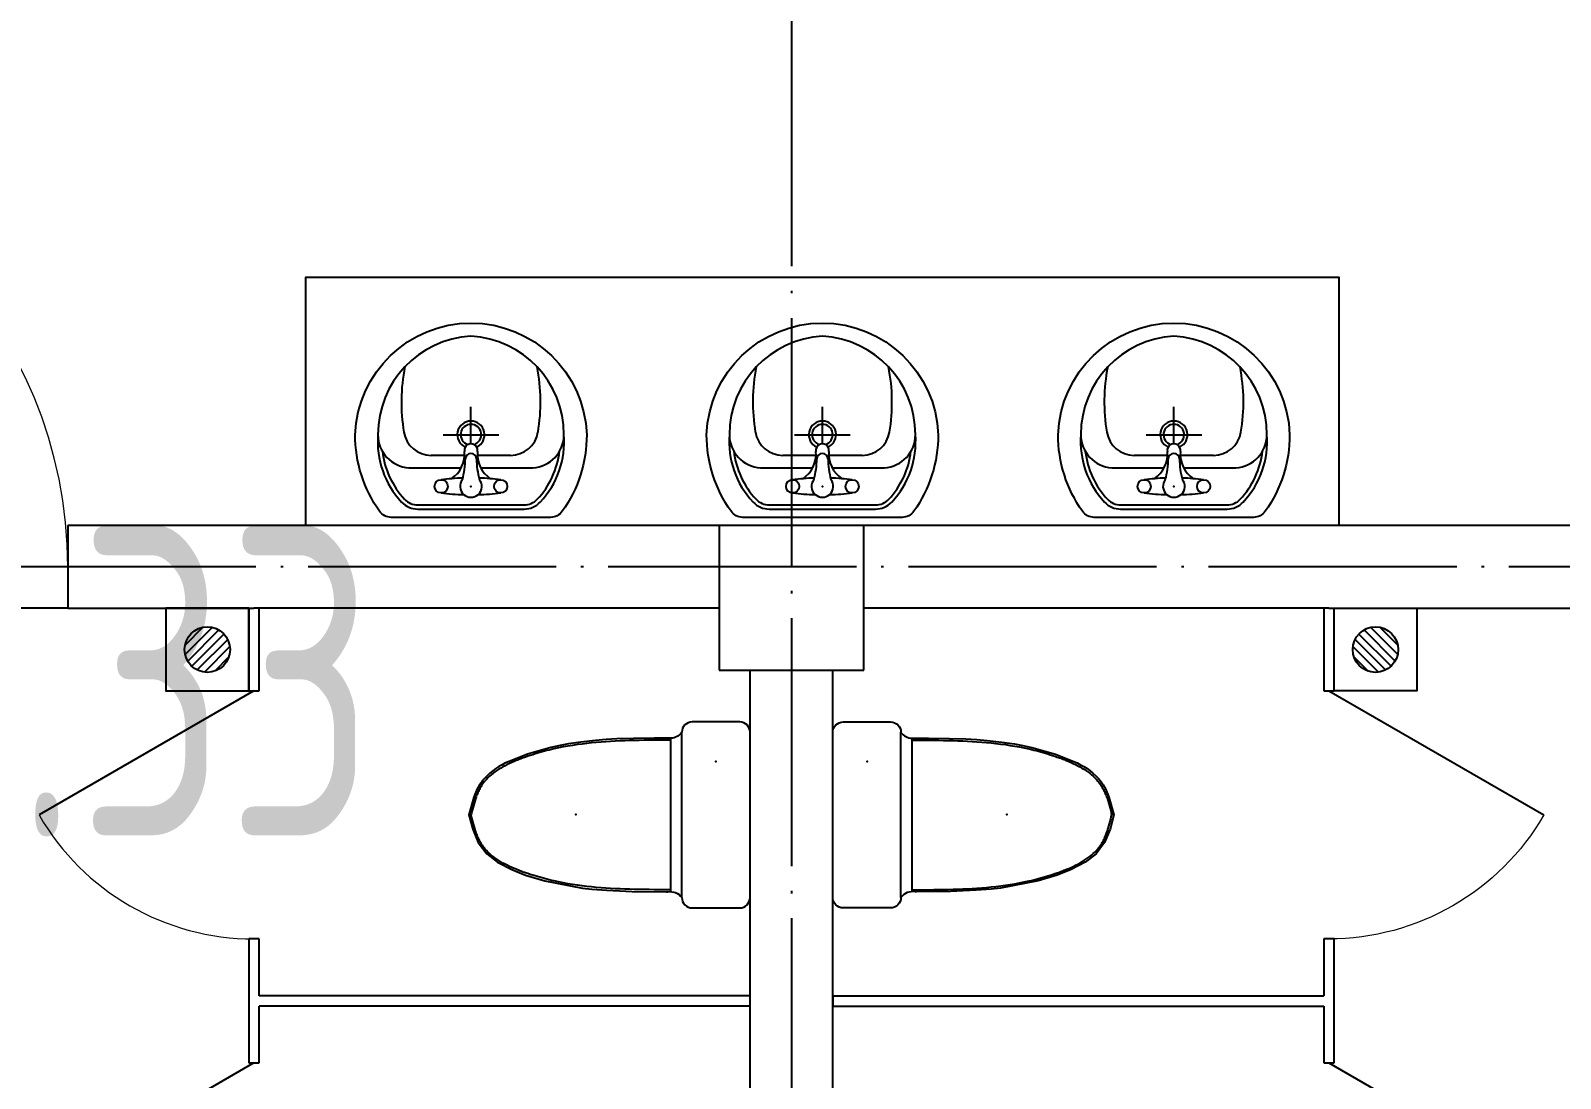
# Model space of a CAD drawing. Header units: millimetres. Extents: x 387826 to 388039216, y 3325062 to 3325368396.
# Drawn here: x 387578432 to 387582132, y 3324891734 to 3324894269 of the extents above; entities that cross this region are included whole.
import ezdxf
from ezdxf.enums import TextEntityAlignment as Align

# ---------------------------------------------------------------- set-up
doc = ezdxf.new("R2010")
doc.units = ezdxf.units.MM
doc.header["$LTSCALE"] = 1000
doc.header["$MEASUREMENT"] = 0
doc.linetypes.add('000-Earth-MSCQ（不打印）$0$DOTE', pattern=[2.42, 2, -0.2, 0.02, -0.2])
doc.linetypes.add('DOTE', pattern=[2.42, 2, -0.2, 0.02, -0.2])
for name, color, linetype in [('0 Plan-Building', 8, 'Continuous'), ('0 Plan-Building 轴线', 8, 'Continuous'), ('0 Plan-Green Hatch', 76, 'Continuous'), ('0-SITE', 7, 'Continuous'), ('000-Earth-MSCQ（不打印）$0$0 Plan-Building', 8, 'Continuous'), ('000-Earth-MSCQ（不打印）$0$0 Plan-Building 轴线', 8, 'Continuous'), ('000-Earth-MSCQ（不打印）$0$GCD', 251, 'Continuous')]:
    doc.layers.add(name, color=color, linetype=linetype)
doc.styles.add('000-Earth-MSCQ（不打印）$0$HZ', font='gbenor.shx', dxfattribs={"width": 0.8, "bigfont": 'hztxt.shx'})

# ---------------------------------------------------------------- blocks, each defined once
blk = doc.blocks.new('$TCHSYS$APDOOR2D')
blk.add_line((0.5, 0), (0, 0.866))
at = {"lineweight": 13}
blk.add_arc((0.5, 0), 1, 120, 180, dxfattribs=at)
blk = doc.blocks.new('A$C4CC85829')
at = {"layer": '0 Plan-Building'}
for p, q in [((4050, -2800), (4050, -6400)), ((3850, -2900), (3850, -6400)), ((2662.5, -5450), (2637.5, -5450)), ((2637.5, -5450), (2637.5, -5600)), ((2662.5, -5587.5), (2662.5, -5450)), ((5262.5, -5450), (5237.5, -5450)), ((5237.5, -5450), (5237.5, -5587.5)), ((5262.5, -5600), (5262.5, -5450)), ((2637.5, -5600), (2637.5, -5750)), ((3850, -5587.5), (2662.5, -5587.5)), ((2662.5, -5750), (2662.5, -5612.5)), ((3850, -5612.5), (2662.5, -5612.5)), ((3850, -5612.5), (3850, -5587.5)), ((4050, -5587.5), (5237.5, -5587.5)), ((4050, -5587.5), (4050, -5612.5)), ((4050, -5612.5), (5237.5, -5612.5)), ((5237.5, -5612.5), (5237.5, -5750)), ((5262.5, -5750), (5262.5, -5600)), ((2637.5, -5750), (2662.5, -5750)), ((5237.5, -5750), (5262.5, -5750)), ((2662.5, -6350), (2637.5, -6350)), ((2637.5, -6350), (2637.5, -6550)), ((2662.5, -6550), (2662.5, -6350)), ((5262.5, -6350), (5237.5, -6350)), ((5237.5, -6350), (5237.5, -6550)), ((5262.5, -6550), (5262.5, -6350)), ((2592, -6457.1), (2530.4, -6395.5)), ((2589.5, -6432.1), (2555.4, -6398)), ((4125, -6400), (3775, -6400)), ((3775, -6400), (3775, -6750)), ((4125, -6750), (4125, -6400)), ((5308, -6457.1), (5369.6, -6395.5)), ((5310.5, -6432.1), (5344.6, -6398)), ((2565.2, -6497.5), (2490, -6422.3)), ((2577.7, -6487.6), (2499.9, -6409.8)), ((2586.8, -6474.3), (2513.2, -6400.7)), ((5313.2, -6474.3), (5386.8, -6400.7)), ((5322.3, -6487.6), (5400.1, -6409.8)), ((5334.8, -6497.5), (5410, -6422.3)), ((2526.6, -6503.9), (2483.6, -6460.9)), ((2549, -6503.8), (2483.7, -6438.5)), ((5351, -6503.8), (5416.3, -6438.5)), ((5373.4, -6503.9), (5416.4, -6460.9)), ((2650, -6550), (2050, -6550)), ((2650, -6550), (3775, -6550)), ((4125, -6550), (5250, -6550)), ((5700, -6550), (5250, -6550)), ((5700, -6550), (6800, -6550)), ((5700, -6750), (5700, -6550)), ((2050, -6750), (2650, -6750)), ((2650, -6750), (3775, -6750)), ((3775, -6750), (4125, -6750)), ((4125, -6750), (5250, -6750)), ((5250, -6750), (5700, -6750)), ((3153.7, -6790), (2896.3, -6790)), ((3153.7, -6800), (2896.3, -6800)), ((4003.7, -6790), (3746.3, -6790)), ((4003.7, -6800), (3746.3, -6800)), ((4853.7, -6790), (4596.3, -6790)), ((4853.7, -6800), (4596.3, -6800)), ((3001.5, -6890), (2875, -6890)), ((3175, -6890), (3048.5, -6890)), ((3851.5, -6890), (3725, -6890)), ((4025, -6890), (3898.5, -6890)), ((4701.5, -6890), (4575, -6890)), ((4875, -6890), (4748.5, -6890)), ((2929.1, -6920), (3009.5, -6920)), ((3025, -6948), (3025, -7037.4)), ((3040.5, -6920), (3120.9, -6920)), ((3779.1, -6920), (3859.5, -6920)), ((3875, -6948), (3875, -7037.4)), ((3890.5, -6920), (3970.9, -6920)), ((4629.1, -6920), (4709.5, -6920)), ((4725, -6948), (4725, -7037.4)), ((4740.5, -6920), (4820.9, -6920)), ((3092.4, -6970), (2957.6, -6970)), ((3942.4, -6970), (3807.6, -6970)), ((4792.4, -6970), (4657.6, -6970))]:
    blk.add_line(p, q, dxfattribs=at)
at = {"layer": '0 Plan-Building', "ltscale": 100}
for p, q in [((3658.3, -5864.5), (3658.3, -6235.5)), ((3685, -5850), (3685, -6250)), ((4215, -5850), (4215, -6250)), ((4241.7, -5864.5), (4241.7, -6235.5))]:
    blk.add_line(p, q, dxfattribs=at)
at = {"layer": '0 Plan-Building'}
for points in [[(3650.8, -5863.9, 0.296302), (3685, -5850, -0.414214), (3710, -5825), (3825, -5825, -0.414214), (3850, -5850), (3850, -6250, -0.414214), (3825, -6275), (3710, -6275, -0.413282), (3685, -6250.1, 0.238932), (3658.3, -6235.5), (3642, -6236), (3618.1, -6235.9), (3567.9, -6235.1), (3528.1, -6233.8), (3501.9, -6232.2), (3476.5, -6230.2), (3441.1, -6226.3), (3410.6, -6221.7), (3390.6, -6218), (3368.2, -6213.1), (3311.6, -6196.9), (3267.2, -6179.4, -0.10752), (3207.4, -6138.2, -0.100512), (3182.2, -6093.3), (3170, -6050), (3179.3, -6015.4), (3192.5, -5983.2), (3213.2, -5955.8), (3239.6, -5935.4), (3273.8, -5917.6), (3307.2, -5904.6), (3353.6, -5890.5), (3444.6, -5873.2), (3467.2, -5870.7), (3503.5, -5867.6), (3565.1, -5864.9)], [(4249.2, -5863.9, -0.296302), (4215, -5850, 0.414214), (4190, -5825), (4075, -5825, 0.414214), (4050, -5850), (4050, -6250, 0.414214), (4075, -6275), (4190, -6275, 0.413282), (4215, -6250.1, -0.238932), (4241.7, -6235.5), (4258, -6236), (4281.9, -6235.9), (4332.1, -6235.1), (4371.9, -6233.8), (4398.1, -6232.2), (4423.5, -6230.2), (4458.9, -6226.3), (4489.4, -6221.7), (4509.4, -6218), (4531.8, -6213.1), (4588.4, -6196.9), (4632.8, -6179.4, 0.10752), (4692.6, -6138.2, 0.100512), (4717.8, -6093.3), (4730, -6050), (4720.7, -6015.4), (4707.5, -5983.2), (4686.8, -5955.8), (4660.4, -5935.4), (4626.2, -5917.6), (4592.8, -5904.6), (4546.4, -5890.5), (4455.4, -5873.2), (4432.8, -5870.7), (4396.5, -5867.6), (4334.9, -5864.9)]]:
    blk.add_lwpolyline(points, format="xyb", close=True, dxfattribs=at)
for points in [[(3647.7, -5864), (3650.8, -5863.9)], [(4252.3, -5864), (4249.2, -5863.9)], [(2625, -6750), (2625, -7350), (5125, -7350), (5125, -6750)]]:
    blk.add_lwpolyline(points, dxfattribs=at)
for points in [[(2637.5, -6550), (2437.5, -6550), (2437.5, -6350), (2637.5, -6350)], [(5262.5, -6550), (5462.5, -6550), (5462.5, -6350), (5262.5, -6350)]]:
    blk.add_lwpolyline(points, close=True, dxfattribs=at)
for points in [[(2804, -6784.6, -0.243274), (2832.3, -6770), (3217.7, -6770, -0.243274), (3246, -6784.6, -0.155291), (3305, -6970, -0.403604), (3025, -7240, -0.403604), (2745, -6970, -0.155291), (2804, -6784.6)], [(3654, -6784.6, -0.243274), (3682.3, -6770), (4067.7, -6770, -0.243274), (4096, -6784.6, -0.155291), (4155, -6970, -0.403604), (3875, -7240, -0.403604), (3595, -6970, -0.155291), (3654, -6784.6)], [(4504, -6784.6, -0.243274), (4532.3, -6770), (4917.7, -6770, -0.243274), (4946, -6784.6, -0.155291), (5005, -6970, -0.403604), (4725, -7240, -0.403604), (4445, -6970, -0.155291), (4504, -6784.6)]]:
    blk.add_lwpolyline(points, format="xyb", dxfattribs=at)
for centre, radius in [((2537.5, -6450), 55), ((5362.5, -6450), 55), ((2953, -6845), 16), ((3097, -6845), 16), ((3803, -6845), 16), ((3947, -6845), 16), ((4653, -6845), 16), ((4797, -6845), 16)]:
    blk.add_circle(centre, radius, dxfattribs=at)
at = {"layer": '0 Plan-Building', "lineweight": 13}
blk.add_arc((6772.5, -6650), 1072.5, 180, 268.5307, dxfattribs=at)
at = {"layer": '0 Plan-Building'}
for centre, radius, start, end in [((3014.1, -6953.6), 214.7, 136.9197, 184.3881), ((2896.3, -6843.4), 53.4, 90, 136.9197), ((2896.3, -6843.4), 43.4, 90, 136.9197), ((3153.7, -6843.4), 53.4, 43.0803, 90), ((3153.7, -6843.4), 43.4, 43.0803, 90), ((3035.9, -6953.6), 214.7, 355.6119, 43.0803), ((3864.1, -6953.6), 214.7, 136.9197, 184.3881), ((3746.3, -6843.4), 53.4, 90, 136.9197), ((3746.3, -6843.4), 43.4, 90, 136.9197), ((4003.7, -6843.4), 53.4, 43.0803, 90), ((4003.7, -6843.4), 43.4, 43.0803, 90), ((3885.9, -6953.6), 214.7, 355.6119, 43.0803), ((4714.1, -6953.6), 214.7, 136.9197, 184.3881), ((4596.3, -6843.4), 53.4, 90, 136.9197), ((4596.3, -6843.4), 43.4, 90, 136.9197), ((4853.7, -6843.4), 53.4, 43.0803, 90), ((4853.7, -6843.4), 43.4, 43.0803, 90), ((4735.9, -6953.6), 214.7, 355.6119, 43.0803), ((3014.1, -6953.6), 204.7, 136.9197, 173.3629), ((3025, -7421.5), 596.8, 91.6459, 96.9294), ((3025, -6845), 26.4, 321.8833, 218.1167), ((3025, -7421.5), 596.8, 83.0706, 88.3541), ((3035.9, -6953.6), 204.7, 6.6371, 43.0803), ((3864.1, -6953.6), 204.7, 136.9197, 173.3629), ((3875, -7421.5), 596.8, 91.6459, 96.9294), ((3875, -6845), 26.4, 321.8833, 218.1167), ((3875, -7421.5), 596.8, 83.0706, 88.3541), ((3885.9, -6953.6), 204.7, 6.6371, 43.0803), ((4714.1, -6953.6), 204.7, 136.9197, 173.3629), ((4725, -7421.5), 596.8, 91.6459, 96.9294), ((4725, -6845), 26.4, 321.8833, 218.1167), ((4725, -7421.5), 596.8, 83.0706, 88.3541), ((4735.9, -6953.6), 204.7, 6.6371, 43.0803), ((3025, -6268.5), 596.8, 263.0706, 268.1042), ((2938.8, -6922.7), 70.8, 354.7374, 56.8367), ((2834, -6911), 177.4, 0, 16.2704), ((3216, -6911), 177.4, 163.7296, 180), ((3111.2, -6922.7), 70.8, 123.1633, 185.2626), ((3025, -6268.5), 596.8, 271.8958, 276.9294), ((3875, -6268.5), 596.8, 263.0706, 268.1042), ((3788.8, -6922.7), 70.8, 354.7374, 56.8367), ((3684, -6911), 177.4, 0, 16.2704), ((4066, -6911), 177.4, 163.7296, 180), ((3961.2, -6922.7), 70.8, 123.1633, 185.2626), ((3875, -6268.5), 596.8, 271.8958, 276.9294), ((4725, -6268.5), 596.8, 263.0706, 268.1042), ((4638.8, -6922.7), 70.8, 354.7374, 56.8367), ((4534, -6911), 177.4, 0, 16.2704), ((4916, -6911), 177.4, 163.7296, 180), ((4811.2, -6922.7), 70.8, 123.1633, 185.2626), ((4725, -6268.5), 596.8, 271.8958, 276.9294), ((2880.2, -6970), 80.2, 93.6952, 180), ((3025, -6911), 13.7, 180, 0), ((3169.8, -6970), 80.2, 0, 86.3048), ((3730.2, -6970), 80.2, 93.6952, 180), ((3875, -6911), 13.7, 180, 0), ((4019.8, -6970), 80.2, 0, 86.3048), ((4580.2, -6970), 80.2, 93.6952, 180), ((4725, -6911), 13.7, 180, 0), ((4869.8, -6970), 80.2, 0, 86.3048), ((2929.1, -6987.2), 67.2, 90, 170.4661), ((3025, -6970), 33, 114.7627, 65.2373), ((3025, -6970), 25, 107.3631, 72.6369), ((3025, -6932), 16, 169.9504, 10.0496), ((3120.9, -6987.2), 67.2, 9.5339, 90), ((3779.1, -6987.2), 67.2, 90, 170.4661), ((3875, -6970), 33, 114.7627, 65.2373), ((3875, -6970), 25, 107.3631, 72.6369), ((3875, -6932), 16, 169.9504, 10.0496), ((3970.9, -6987.2), 67.2, 9.5339, 90), ((4629.1, -6987.2), 67.2, 90, 170.4661), ((4725, -6970), 33, 114.7627, 65.2373), ((4725, -6970), 25, 107.3631, 72.6369), ((4725, -6932), 16, 169.9504, 10.0496), ((4820.9, -6987.2), 67.2, 9.5339, 90), ((3038.8, -6970), 238.8, 180, 266.6843), ((3295.3, -7048.7), 438.6, 170.4661, 191.2043), ((3011.2, -6970), 238.8, 273.3157, 0), ((2754.7, -7048.7), 438.6, 348.7957, 9.5339), ((3888.8, -6970), 238.8, 180, 266.6843), ((4145.3, -7048.7), 438.6, 170.4661, 191.2043), ((3861.2, -6970), 238.8, 273.3157, 0), ((3604.7, -7048.7), 438.6, 348.7957, 9.5339), ((4738.8, -6970), 238.8, 180, 266.6843), ((4995.3, -7048.7), 438.6, 170.4661, 191.2043), ((4711.2, -6970), 238.8, 273.3157, 0), ((4454.7, -7048.7), 438.6, 348.7957, 9.5339)]:
    blk.add_arc(centre, radius, start, end, dxfattribs=at)
at = {"layer": '0 Plan-Building', "ltscale": 100}
for points in [[(3658.6, -5868.6, 0), (3620.1, -5869.1, 0), (3589.3, -5869.2, 0), (3527.9, -5871, 0), (3497.3, -5872.6, 0), (3436.2, -5878.9, 0), (3405.7, -5883.5, 0), (3360.2, -5893.8, 0), (3345.1, -5897.8, 0), (3322.4, -5904.8, 0), (3314.8, -5907.2, 0), (3303.5, -5911.2, 0), (3299.7, -5912.6, 0), (3292.2, -5915.4, 0), (3288.5, -5916.9, 0), (3277.3, -5921.5, 0), (3269.9, -5924.7, 0), (3255.7, -5931.7, 0), (3248.9, -5935.5, 0), (3235.9, -5943.6, 0), (3229.7, -5948, 0), (3218.4, -5957.4, 0), (3213.3, -5962.5, 0), (3206.4, -5970.7, 0), (3204.3, -5973.6, 0), (3200.3, -5979.5, 0), (3198.5, -5982.5, 0), (3195.1, -5988.9, 0), (3193.5, -5992.2, 0), (3190.5, -5999, 0), (3189.1, -6002.4, 0), (3185.2, -6013.1, 0), (3182.9, -6020.5, 0), (3178.7, -6035.7, 0), (3176.8, -6043.4, 0), (3174.9, -6051.2, 0)], [(4241.4, -5868.6, 0), (4279.9, -5869.1, 0), (4310.7, -5869.2, 0), (4372.1, -5871, 0), (4402.7, -5872.6, 0), (4463.8, -5878.9, 0), (4494.3, -5883.5, 0), (4539.8, -5893.8, 0), (4554.9, -5897.8, 0), (4577.6, -5904.8, 0), (4585.2, -5907.2, 0), (4596.5, -5911.2, 0), (4600.3, -5912.6, 0), (4607.8, -5915.4, 0), (4611.5, -5916.9, 0), (4622.7, -5921.5, 0), (4630.1, -5924.7, 0), (4644.3, -5931.7, 0), (4651.1, -5935.5, 0), (4664.1, -5943.6, 0), (4670.3, -5948, 0), (4681.6, -5957.4, 0), (4686.7, -5962.5, 0), (4693.6, -5970.7, 0), (4695.7, -5973.6, 0), (4699.7, -5979.5, 0), (4701.5, -5982.5, 0), (4704.9, -5988.9, 0), (4706.5, -5992.2, 0), (4709.5, -5999, 0), (4710.9, -6002.4, 0), (4714.8, -6013.1, 0), (4717.1, -6020.5, 0), (4721.3, -6035.7, 0), (4723.2, -6043.4, 0), (4725.1, -6051.2, 0)], [(3659.2, -6231, 0), (3620.1, -6230.9, 0), (3589.3, -6230.8, 0), (3527.9, -6229, 0), (3497.3, -6227.4, 0), (3436.2, -6221.1, 0), (3405.7, -6216.5, 0), (3360.2, -6206.2, 0), (3345.1, -6202.2, 0), (3322.4, -6195.2, 0), (3314.8, -6192.8, 0), (3303.5, -6188.8, 0), (3299.7, -6187.4, 0), (3292.2, -6184.6, 0), (3288.5, -6183.1, 0), (3277.3, -6178.5, 0), (3269.9, -6175.3, 0), (3255.7, -6168.3, 0), (3248.9, -6164.5, 0), (3235.9, -6156.4, 0), (3229.7, -6152, 0), (3218.4, -6142.6, 0), (3213.3, -6137.5, 0), (3206.4, -6129.3, 0), (3204.3, -6126.4, 0), (3200.3, -6120.5, 0), (3198.5, -6117.5, 0), (3195.1, -6111.1, 0), (3193.5, -6107.8, 0), (3190.5, -6101, 0), (3189.1, -6097.6, 0), (3185.2, -6086.9, 0), (3182.9, -6079.5, 0), (3178.7, -6064.3, 0), (3176.8, -6056.6, 0), (3174.9, -6048.8, 0)], [(4240.8, -6231, 0), (4279.9, -6230.9, 0), (4310.7, -6230.8, 0), (4372.1, -6229, 0), (4402.7, -6227.4, 0), (4463.8, -6221.1, 0), (4494.3, -6216.5, 0), (4539.8, -6206.2, 0), (4554.9, -6202.2, 0), (4577.6, -6195.2, 0), (4585.2, -6192.8, 0), (4596.5, -6188.8, 0), (4600.3, -6187.4, 0), (4607.8, -6184.6, 0), (4611.5, -6183.1, 0), (4622.7, -6178.5, 0), (4630.1, -6175.3, 0), (4644.3, -6168.3, 0), (4651.1, -6164.5, 0), (4664.1, -6156.4, 0), (4670.3, -6152, 0), (4681.6, -6142.6, 0), (4686.7, -6137.5, 0), (4693.6, -6129.3, 0), (4695.7, -6126.4, 0), (4699.7, -6120.5, 0), (4701.5, -6117.5, 0), (4704.9, -6111.1, 0), (4706.5, -6107.8, 0), (4709.5, -6101, 0), (4710.9, -6097.6, 0), (4714.8, -6086.9, 0), (4717.1, -6079.5, 0), (4721.3, -6064.3, 0), (4723.2, -6056.6, 0), (4725.1, -6048.8, 0)]]:
    blk.add_open_spline(points, degree=3, knots=[0, 0, 0, 0, 92.762674, 92.762674, 185.525347, 185.525347, 278.288021, 278.288021, 324.669358, 324.669358, 347.860026, 347.860026, 359.45536, 359.45536, 371.050694, 371.050694, 394.241363, 394.241363, 417.432031, 417.432031, 440.6227, 440.6227, 463.813368, 463.813368, 475.408702, 475.408702, 487.004036, 487.004036, 498.599371, 498.599371, 510.194705, 510.194705, 533.385373, 533.385373, 556.576042, 556.576042, 556.576042, 556.576042], dxfattribs=at)
at = {"layer": '0 Plan-Building'}
for p in [(3429, -6050.7), (4471, -6050.7), (3766.9, -6179.3), (4133.1, -6179.3), (3025, -6845), (3875, -6845), (4725, -6845), (3025, -6970), (3875, -6970), (4725, -6970)]:
    blk.add_point(p, dxfattribs=at)
at = {"layer": '0 Plan-Building 轴线', "linetype": 'DOTE', "ltscale": 0.3}
for p, q in [((3950, -14512), (3950, 1042.7)), ((-563.1, -6650), (11177.1, -6650))]:
    blk.add_line(p, q, dxfattribs=at)
at = {"layer": '0 Plan-Building', "xscale": -600, "zscale": -600, "rotation": 90}
for p, yscale in [((2650, -5150), 600), ((5250, -5150), -600), ((2650, -6050), 600), ((5250, -6050), -600)]:
    blk.add_blockref('$TCHSYS$APDOOR2D', p, dxfattribs=dict(at, yscale=yscale))
blk = doc.blocks.new('000-Earth-MSCQ（不打印）$0$gc200')
h = blk.add_hatch(color=256)
edge = h.paths.add_edge_path()
edge.add_arc((0, 0), 0.25, 0, 360)
blk.add_circle((0, 0), 0.25)
blk = doc.blocks.new('000-Earth-MSCQ（不打印）$0$$TCHSYS$APDOOR2D')
blk.add_line((0.5, 0), (0, 0.866))
at = {"lineweight": 13}
blk.add_arc((0.5, 0), 1, 120, 180, dxfattribs=at)
blk = doc.blocks.new('000-Earth-MSCQ（不打印）$0$A$C4CC85829')
at = {"layer": '000-Earth-MSCQ（不打印）$0$0 Plan-Building'}
for p, q in [((4050, -2800), (4050, -6400)), ((3850, -2900), (3850, -6400)), ((2662.5, -5450), (2637.5, -5450)), ((2637.5, -5450), (2637.5, -5600)), ((2662.5, -5587.5), (2662.5, -5450)), ((5262.5, -5450), (5237.5, -5450)), ((5237.5, -5450), (5237.5, -5587.5)), ((5262.5, -5600), (5262.5, -5450)), ((2637.5, -5600), (2637.5, -5750)), ((3850, -5587.5), (2662.5, -5587.5)), ((2662.5, -5750), (2662.5, -5612.5)), ((3850, -5612.5), (2662.5, -5612.5)), ((3850, -5612.5), (3850, -5587.5)), ((4050, -5587.5), (5237.5, -5587.5)), ((4050, -5587.5), (4050, -5612.5)), ((4050, -5612.5), (5237.5, -5612.5)), ((5237.5, -5612.5), (5237.5, -5750)), ((5262.5, -5750), (5262.5, -5600)), ((2637.5, -5750), (2662.5, -5750)), ((5237.5, -5750), (5262.5, -5750)), ((2662.5, -6350), (2637.5, -6350)), ((2637.5, -6350), (2637.5, -6550)), ((2662.5, -6550), (2662.5, -6350)), ((5262.5, -6350), (5237.5, -6350)), ((5237.5, -6350), (5237.5, -6550)), ((5262.5, -6550), (5262.5, -6350)), ((2592, -6457.1), (2530.4, -6395.5)), ((2589.5, -6432.1), (2555.4, -6398)), ((4125, -6400), (3775, -6400)), ((3775, -6400), (3775, -6750)), ((4125, -6750), (4125, -6400)), ((5308, -6457.1), (5369.6, -6395.5)), ((5310.5, -6432.1), (5344.6, -6398)), ((2565.2, -6497.5), (2490, -6422.3)), ((2577.7, -6487.6), (2499.9, -6409.8)), ((2586.8, -6474.3), (2513.2, -6400.7)), ((5313.2, -6474.3), (5386.8, -6400.7)), ((5322.3, -6487.6), (5400.1, -6409.8)), ((5334.8, -6497.5), (5410, -6422.3)), ((2526.6, -6503.9), (2483.6, -6460.9)), ((2549, -6503.8), (2483.7, -6438.5)), ((5351, -6503.8), (5416.3, -6438.5)), ((5373.4, -6503.9), (5416.4, -6460.9)), ((2650, -6550), (2050, -6550)), ((2650, -6550), (3775, -6550)), ((4125, -6550), (5250, -6550)), ((5700, -6550), (5250, -6550)), ((5700, -6550), (6800, -6550)), ((5700, -6750), (5700, -6550)), ((2050, -6750), (2650, -6750)), ((2650, -6750), (3775, -6750)), ((3775, -6750), (4125, -6750)), ((4125, -6750), (5250, -6750)), ((5250, -6750), (5700, -6750)), ((3153.7, -6790), (2896.3, -6790)), ((3153.7, -6800), (2896.3, -6800)), ((4003.7, -6790), (3746.3, -6790)), ((4003.7, -6800), (3746.3, -6800)), ((4853.7, -6790), (4596.3, -6790)), ((4853.7, -6800), (4596.3, -6800)), ((3001.5, -6890), (2875, -6890)), ((3175, -6890), (3048.5, -6890)), ((3851.5, -6890), (3725, -6890)), ((4025, -6890), (3898.5, -6890)), ((4701.5, -6890), (4575, -6890)), ((4875, -6890), (4748.5, -6890)), ((2929.1, -6920), (3009.5, -6920)), ((3025, -6948), (3025, -7037.4)), ((3040.5, -6920), (3120.9, -6920)), ((3779.1, -6920), (3859.5, -6920)), ((3875, -6948), (3875, -7037.4)), ((3890.5, -6920), (3970.9, -6920)), ((4629.1, -6920), (4709.5, -6920)), ((4725, -6948), (4725, -7037.4)), ((4740.5, -6920), (4820.9, -6920)), ((3092.4, -6970), (2957.6, -6970)), ((3942.4, -6970), (3807.6, -6970)), ((4792.4, -6970), (4657.6, -6970))]:
    blk.add_line(p, q, dxfattribs=at)
at = {"layer": '000-Earth-MSCQ（不打印）$0$0 Plan-Building', "ltscale": 100}
for p, q in [((3658.3, -5864.5, 0), (3658.3, -6235.5, 0)), ((3685, -5850, 0), (3685, -6250, 0)), ((4215, -5850, 0), (4215, -6250, 0)), ((4241.7, -5864.5, 0), (4241.7, -6235.5, 0))]:
    blk.add_line(p, q, dxfattribs=at)
at = {"layer": '000-Earth-MSCQ（不打印）$0$0 Plan-Building', "elevation": 0}
for points in [[(3650.8, -5863.9, 0.296302), (3685, -5850, -0.414214), (3710, -5825), (3825, -5825, -0.414214), (3850, -5850), (3850, -6250, -0.414214), (3825, -6275), (3710, -6275, -0.413282), (3685, -6250.1, 0.238932), (3658.3, -6235.5), (3642, -6236), (3618.1, -6235.9), (3567.9, -6235.1), (3528.1, -6233.8), (3501.9, -6232.2), (3476.5, -6230.2), (3441.1, -6226.3), (3410.6, -6221.7), (3390.6, -6218), (3368.2, -6213.1), (3311.6, -6196.9), (3267.2, -6179.4, -0.10752), (3207.4, -6138.2, -0.100512), (3182.2, -6093.3), (3170, -6050), (3179.3, -6015.4), (3192.5, -5983.2), (3213.2, -5955.8), (3239.6, -5935.4), (3273.8, -5917.6), (3307.2, -5904.6), (3353.6, -5890.5), (3444.6, -5873.2), (3467.2, -5870.7), (3503.5, -5867.6), (3565.1, -5864.9)], [(4249.2, -5863.9, -0.296302), (4215, -5850, 0.414214), (4190, -5825), (4075, -5825, 0.414214), (4050, -5850), (4050, -6250, 0.414214), (4075, -6275), (4190, -6275, 0.413282), (4215, -6250.1, -0.238932), (4241.7, -6235.5), (4258, -6236), (4281.9, -6235.9), (4332.1, -6235.1), (4371.9, -6233.8), (4398.1, -6232.2), (4423.5, -6230.2), (4458.9, -6226.3), (4489.4, -6221.7), (4509.4, -6218), (4531.8, -6213.1), (4588.4, -6196.9), (4632.8, -6179.4, 0.10752), (4692.6, -6138.2, 0.100512), (4717.8, -6093.3), (4730, -6050), (4720.7, -6015.4), (4707.5, -5983.2), (4686.8, -5955.8), (4660.4, -5935.4), (4626.2, -5917.6), (4592.8, -5904.6), (4546.4, -5890.5), (4455.4, -5873.2), (4432.8, -5870.7), (4396.5, -5867.6), (4334.9, -5864.9)]]:
    blk.add_lwpolyline(points, format="xyb", close=True, dxfattribs=at)
for points in [[(3647.7, -5864), (3650.8, -5863.9)], [(4252.3, -5864), (4249.2, -5863.9)]]:
    blk.add_lwpolyline(points, dxfattribs=at)
at = {"layer": '000-Earth-MSCQ（不打印）$0$0 Plan-Building'}
for points in [[(2637.5, -6550), (2437.5, -6550), (2437.5, -6350), (2637.5, -6350)], [(5262.5, -6550), (5462.5, -6550), (5462.5, -6350), (5262.5, -6350)]]:
    blk.add_lwpolyline(points, close=True, dxfattribs=at)
blk.add_lwpolyline([(2625, -6750), (2625, -7350), (5125, -7350), (5125, -6750)], dxfattribs=at)
for points in [[(2804, -6784.6, -0.243274), (2832.3, -6770), (3217.7, -6770, -0.243274), (3246, -6784.6, -0.155291), (3305, -6970, -0.403604), (3025, -7240, -0.403604), (2745, -6970, -0.155291), (2804, -6784.6)], [(3654, -6784.6, -0.243274), (3682.3, -6770), (4067.7, -6770, -0.243274), (4096, -6784.6, -0.155291), (4155, -6970, -0.403604), (3875, -7240, -0.403604), (3595, -6970, -0.155291), (3654, -6784.6)], [(4504, -6784.6, -0.243274), (4532.3, -6770), (4917.7, -6770, -0.243274), (4946, -6784.6, -0.155291), (5005, -6970, -0.403604), (4725, -7240, -0.403604), (4445, -6970, -0.155291), (4504, -6784.6)]]:
    blk.add_lwpolyline(points, format="xyb", dxfattribs=at)
for centre, radius in [((2537.5, -6450), 55), ((5362.5, -6450), 55), ((2953, -6845), 16), ((3097, -6845), 16), ((3803, -6845), 16), ((3947, -6845), 16), ((4653, -6845), 16), ((4797, -6845), 16)]:
    blk.add_circle(centre, radius, dxfattribs=at)
at = {"layer": '000-Earth-MSCQ（不打印）$0$0 Plan-Building', "lineweight": 13}
blk.add_arc((6772.5, -6650), 1072.5, 180, 268.5307, dxfattribs=at)
at = {"layer": '000-Earth-MSCQ（不打印）$0$0 Plan-Building'}
for centre, radius, start, end in [((3014.1, -6953.6), 214.7, 136.9197, 184.3881), ((2896.3, -6843.4), 53.4, 90, 136.9197), ((2896.3, -6843.4), 43.4, 90, 136.9197), ((3153.7, -6843.4), 53.4, 43.0803, 90), ((3153.7, -6843.4), 43.4, 43.0803, 90), ((3035.9, -6953.6), 214.7, 355.6119, 43.0803), ((3864.1, -6953.6), 214.7, 136.9197, 184.3881), ((3746.3, -6843.4), 53.4, 90, 136.9197), ((3746.3, -6843.4), 43.4, 90, 136.9197), ((4003.7, -6843.4), 53.4, 43.0803, 90), ((4003.7, -6843.4), 43.4, 43.0803, 90), ((3885.9, -6953.6), 214.7, 355.6119, 43.0803), ((4714.1, -6953.6), 214.7, 136.9197, 184.3881), ((4596.3, -6843.4), 53.4, 90, 136.9197), ((4596.3, -6843.4), 43.4, 90, 136.9197), ((4853.7, -6843.4), 53.4, 43.0803, 90), ((4853.7, -6843.4), 43.4, 43.0803, 90), ((4735.9, -6953.6), 214.7, 355.6119, 43.0803), ((3014.1, -6953.6), 204.7, 136.9197, 173.3629), ((3025, -7421.5), 596.8, 91.6459, 96.9294), ((3025, -6845), 26.4, 321.8833, 218.1167), ((3025, -7421.5), 596.8, 83.0706, 88.3541), ((3035.9, -6953.6), 204.7, 6.6371, 43.0803), ((3864.1, -6953.6), 204.7, 136.9197, 173.3629), ((3875, -7421.5), 596.8, 91.6459, 96.9294), ((3875, -6845), 26.4, 321.8833, 218.1167), ((3875, -7421.5), 596.8, 83.0706, 88.3541), ((3885.9, -6953.6), 204.7, 6.6371, 43.0803), ((4714.1, -6953.6), 204.7, 136.9197, 173.3629), ((4725, -7421.5), 596.8, 91.6459, 96.9294), ((4725, -6845), 26.4, 321.8833, 218.1167), ((4725, -7421.5), 596.8, 83.0706, 88.3541), ((4735.9, -6953.6), 204.7, 6.6371, 43.0803), ((3025, -6268.5), 596.8, 263.0706, 268.1042), ((2938.8, -6922.7), 70.8, 354.7374, 56.8367), ((2834, -6911), 177.4, 0, 16.2704), ((3216, -6911), 177.4, 163.7296, 180), ((3111.2, -6922.7), 70.8, 123.1633, 185.2626), ((3025, -6268.5), 596.8, 271.8958, 276.9294), ((3875, -6268.5), 596.8, 263.0706, 268.1042), ((3788.8, -6922.7), 70.8, 354.7374, 56.8367), ((3684, -6911), 177.4, 0, 16.2704), ((4066, -6911), 177.4, 163.7296, 180), ((3961.2, -6922.7), 70.8, 123.1633, 185.2626), ((3875, -6268.5), 596.8, 271.8958, 276.9294), ((4725, -6268.5), 596.8, 263.0706, 268.1042), ((4638.8, -6922.7), 70.8, 354.7374, 56.8367), ((4534, -6911), 177.4, 0, 16.2704), ((4916, -6911), 177.4, 163.7296, 180), ((4811.2, -6922.7), 70.8, 123.1633, 185.2626), ((4725, -6268.5), 596.8, 271.8958, 276.9294), ((2880.2, -6970), 80.2, 93.6952, 180), ((3025, -6911), 13.7, 180, 0), ((3169.8, -6970), 80.2, 0, 86.3048), ((3730.2, -6970), 80.2, 93.6952, 180), ((3875, -6911), 13.7, 180, 0), ((4019.8, -6970), 80.2, 0, 86.3048), ((4580.2, -6970), 80.2, 93.6952, 180), ((4725, -6911), 13.7, 180, 0), ((4869.8, -6970), 80.2, 0, 86.3048), ((2929.1, -6987.2), 67.2, 90, 170.4661), ((3025, -6970), 33, 114.7627, 65.2373), ((3025, -6970), 25, 107.3631, 72.6369), ((3025, -6932), 16, 169.9504, 10.0496), ((3120.9, -6987.2), 67.2, 9.5339, 90), ((3779.1, -6987.2), 67.2, 90, 170.4661), ((3875, -6970), 33, 114.7627, 65.2373), ((3875, -6970), 25, 107.3631, 72.6369), ((3875, -6932), 16, 169.9504, 10.0496), ((3970.9, -6987.2), 67.2, 9.5339, 90), ((4629.1, -6987.2), 67.2, 90, 170.4661), ((4725, -6970), 33, 114.7627, 65.2373), ((4725, -6970), 25, 107.3631, 72.6369), ((4725, -6932), 16, 169.9504, 10.0496), ((4820.9, -6987.2), 67.2, 9.5339, 90), ((3038.8, -6970), 238.8, 180, 266.6843), ((3295.3, -7048.7), 438.6, 170.4661, 191.2043), ((3011.2, -6970), 238.8, 273.3157, 0), ((2754.7, -7048.7), 438.6, 348.7957, 9.5339), ((3888.8, -6970), 238.8, 180, 266.6843), ((4145.3, -7048.7), 438.6, 170.4661, 191.2043), ((3861.2, -6970), 238.8, 273.3157, 0), ((3604.7, -7048.7), 438.6, 348.7957, 9.5339), ((4738.8, -6970), 238.8, 180, 266.6843), ((4995.3, -7048.7), 438.6, 170.4661, 191.2043), ((4711.2, -6970), 238.8, 273.3157, 0), ((4454.7, -7048.7), 438.6, 348.7957, 9.5339)]:
    blk.add_arc(centre, radius, start, end, dxfattribs=at)
at = {"layer": '000-Earth-MSCQ（不打印）$0$0 Plan-Building', "ltscale": 100}
for points in [[(3658.6, -5868.6, 0), (3620.1, -5869.1, 0), (3589.3, -5869.2, 0), (3527.9, -5871, 0), (3497.3, -5872.6, 0), (3436.2, -5878.9, 0), (3405.7, -5883.5, 0), (3360.2, -5893.8, 0), (3345.1, -5897.8, 0), (3322.4, -5904.8, 0), (3314.8, -5907.2, 0), (3303.5, -5911.2, 0), (3299.7, -5912.6, 0), (3292.2, -5915.4, 0), (3288.5, -5916.9, 0), (3277.3, -5921.5, 0), (3269.9, -5924.7, 0), (3255.7, -5931.7, 0), (3248.9, -5935.5, 0), (3235.9, -5943.6, 0), (3229.7, -5948, 0), (3218.4, -5957.4, 0), (3213.3, -5962.5, 0), (3206.4, -5970.7, 0), (3204.3, -5973.6, 0), (3200.3, -5979.5, 0), (3198.5, -5982.5, 0), (3195.1, -5988.9, 0), (3193.5, -5992.2, 0), (3190.5, -5999, 0), (3189.1, -6002.4, 0), (3185.2, -6013.1, 0), (3182.9, -6020.5, 0), (3178.7, -6035.7, 0), (3176.8, -6043.4, 0), (3174.9, -6051.2, 0)], [(4241.4, -5868.6, 0), (4279.9, -5869.1, 0), (4310.7, -5869.2, 0), (4372.1, -5871, 0), (4402.7, -5872.6, 0), (4463.8, -5878.9, 0), (4494.3, -5883.5, 0), (4539.8, -5893.8, 0), (4554.9, -5897.8, 0), (4577.6, -5904.8, 0), (4585.2, -5907.2, 0), (4596.5, -5911.2, 0), (4600.3, -5912.6, 0), (4607.8, -5915.4, 0), (4611.5, -5916.9, 0), (4622.7, -5921.5, 0), (4630.1, -5924.7, 0), (4644.3, -5931.7, 0), (4651.1, -5935.5, 0), (4664.1, -5943.6, 0), (4670.3, -5948, 0), (4681.6, -5957.4, 0), (4686.7, -5962.5, 0), (4693.6, -5970.7, 0), (4695.7, -5973.6, 0), (4699.7, -5979.5, 0), (4701.5, -5982.5, 0), (4704.9, -5988.9, 0), (4706.5, -5992.2, 0), (4709.5, -5999, 0), (4710.9, -6002.4, 0), (4714.8, -6013.1, 0), (4717.1, -6020.5, 0), (4721.3, -6035.7, 0), (4723.2, -6043.4, 0), (4725.1, -6051.2, 0)], [(3659.2, -6231, 0), (3620.1, -6230.9, 0), (3589.3, -6230.8, 0), (3527.9, -6229, 0), (3497.3, -6227.4, 0), (3436.2, -6221.1, 0), (3405.7, -6216.5, 0), (3360.2, -6206.2, 0), (3345.1, -6202.2, 0), (3322.4, -6195.2, 0), (3314.8, -6192.8, 0), (3303.5, -6188.8, 0), (3299.7, -6187.4, 0), (3292.2, -6184.6, 0), (3288.5, -6183.1, 0), (3277.3, -6178.5, 0), (3269.9, -6175.3, 0), (3255.7, -6168.3, 0), (3248.9, -6164.5, 0), (3235.9, -6156.4, 0), (3229.7, -6152, 0), (3218.4, -6142.6, 0), (3213.3, -6137.5, 0), (3206.4, -6129.3, 0), (3204.3, -6126.4, 0), (3200.3, -6120.5, 0), (3198.5, -6117.5, 0), (3195.1, -6111.1, 0), (3193.5, -6107.8, 0), (3190.5, -6101, 0), (3189.1, -6097.6, 0), (3185.2, -6086.9, 0), (3182.9, -6079.5, 0), (3178.7, -6064.3, 0), (3176.8, -6056.6, 0), (3174.9, -6048.8, 0)], [(4240.8, -6231, 0), (4279.9, -6230.9, 0), (4310.7, -6230.8, 0), (4372.1, -6229, 0), (4402.7, -6227.4, 0), (4463.8, -6221.1, 0), (4494.3, -6216.5, 0), (4539.8, -6206.2, 0), (4554.9, -6202.2, 0), (4577.6, -6195.2, 0), (4585.2, -6192.8, 0), (4596.5, -6188.8, 0), (4600.3, -6187.4, 0), (4607.8, -6184.6, 0), (4611.5, -6183.1, 0), (4622.7, -6178.5, 0), (4630.1, -6175.3, 0), (4644.3, -6168.3, 0), (4651.1, -6164.5, 0), (4664.1, -6156.4, 0), (4670.3, -6152, 0), (4681.6, -6142.6, 0), (4686.7, -6137.5, 0), (4693.6, -6129.3, 0), (4695.7, -6126.4, 0), (4699.7, -6120.5, 0), (4701.5, -6117.5, 0), (4704.9, -6111.1, 0), (4706.5, -6107.8, 0), (4709.5, -6101, 0), (4710.9, -6097.6, 0), (4714.8, -6086.9, 0), (4717.1, -6079.5, 0), (4721.3, -6064.3, 0), (4723.2, -6056.6, 0), (4725.1, -6048.8, 0)]]:
    blk.add_open_spline(points, degree=3, knots=[0, 0, 0, 0, 92.762674, 92.762674, 185.525347, 185.525347, 278.288021, 278.288021, 324.669358, 324.669358, 347.860026, 347.860026, 359.45536, 359.45536, 371.050694, 371.050694, 394.241363, 394.241363, 417.432031, 417.432031, 440.6227, 440.6227, 463.813368, 463.813368, 475.408702, 475.408702, 487.004036, 487.004036, 498.599371, 498.599371, 510.194705, 510.194705, 533.385373, 533.385373, 556.576042, 556.576042, 556.576042, 556.576042], dxfattribs=at)
at = {"layer": '000-Earth-MSCQ（不打印）$0$0 Plan-Building'}
for p in [(3429, -6050.7, 0), (4471, -6050.7, 0), (3766.9, -6179.3, 0), (4133.1, -6179.3, 0), (3025, -6845), (3875, -6845), (4725, -6845), (3025, -6970), (3875, -6970), (4725, -6970)]:
    blk.add_point(p, dxfattribs=at)
at = {"layer": '000-Earth-MSCQ（不打印）$0$0 Plan-Building 轴线', "linetype": '000-Earth-MSCQ（不打印）$0$DOTE', "ltscale": 0.3}
for p, q in [((3950, -14512), (3950, 1042.7)), ((-563.1, -6650), (11177.1, -6650))]:
    blk.add_line(p, q, dxfattribs=at)
at = {"layer": '000-Earth-MSCQ（不打印）$0$0 Plan-Building', "xscale": -600, "zscale": -600, "rotation": 90}
for p, yscale in [((2650, -5150), 600), ((5250, -5150), -600), ((2650, -6050), 600), ((5250, -6050), -600)]:
    blk.add_blockref('000-Earth-MSCQ（不打印）$0$$TCHSYS$APDOOR2D', p, dxfattribs=dict(at, yscale=yscale))
blk = doc.blocks.new('000-Earth-MSCQ（不打印）')
at = {"layer": '000-Earth-MSCQ（不打印）$0$0 Plan-Building', "ltscale": 10, "rotation": 180}
blk.add_blockref('000-Earth-MSCQ（不打印）$0$A$C4CC85829', (387584221.8, 3324886321.8), dxfattribs=at)
at = {"layer": '000-Earth-MSCQ（不打印）$0$GCD', "linetype": 'Continuous'}
ref = blk.add_blockref('000-Earth-MSCQ（不打印）$0$gc200', (387576834.7, 3324892694.9), dxfattribs=dict(at, xscale=500, yscale=500, zscale=500))
ref.add_attrib('height', '409.33', dxfattribs={"linetype": 'Continuous', "height": 750, "style": '000-Earth-MSCQ（不打印）$0$HZ', "width": 0.8}).set_placement((387577284.7, 3324892694.9), align=Align.MIDDLE_LEFT)

msp = doc.modelspace()

# ---------------------------------------------------------------- hatches: boundary and pattern name
at = {"layer": '0 Plan-Green Hatch', "ltscale": 10}
h = msp.add_hatch(dxfattribs=at)
h.set_pattern_fill('GRASS', color=256, scale=400, double=1)
h.set_pattern_definition([(90, (387910883.6, 3325096422.7), (-798.2364, 798.2364), [211.6645, -1384.808]), (45, (387910883.6, 3325096422.7), (-798.237, 798.237), [211.6645, -917.213]), (135, (387910883.6, 3325096422.7), (-798.237, -798.237), [211.6645, -917.213])])
edge = h.paths.add_edge_path()
edge.add_line((387564086.8, 3324808678.8), (387562589.6, 3324819517.3))
edge.add_arc((387605680.4, 3324825469.8), 43500, 114.11347, 187.865, ccw=False)
edge.add_arc((387581780.5, 3324878865), 15000, 294.11347, 372.90954)
edge.add_line((387596401.4, 3324882216.2), (387591598.4, 3324881444.4))
edge.add_arc((387632665.7, 3324896181.4), 43631.4, 171.4451, 199.7405, ccw=False)
edge.add_line((387589519.7, 3324902671.8), (387585471.8, 3324902671.8))
edge.add_line((387585471.8, 3324902671.8), (387585471.8, 3324896071.8))
edge.add_line((387585471.8, 3324896071.8), (387583771.2, 3324896071.8))
edge.add_line((387583771.2, 3324896071.8), (387583771.8, 3324893071.8))
edge.add_line((387583771.8, 3324893071.8), (387584321.8, 3324893071.8))
edge.add_line((387584321.8, 3324893071.8), (387584321.8, 3324886221.8))
edge.add_line((387584321.8, 3324886221.8), (387575071.8, 3324886221.8))
edge.add_line((387575071.8, 3324886221.8), (387575071.8, 3324893071.8))
edge.add_line((387575071.8, 3324893071.8), (387576921.8, 3324893071.8))
edge.add_line((387576921.8, 3324893071.8), (387576921.8, 3324896071.8))
edge.add_line((387576921.8, 3324896071.8), (387573921.8, 3324896071.8))
edge.add_line((387573921.8, 3324896071.8), (387573921.8, 3324902671.8))
edge.add_line((387573921.8, 3324902671.8), (387563511.8, 3324902671.8))
edge.add_line((387563511.8, 3324902671.8), (387563511.8, 3324906271.8))
edge.add_line((387563511.8, 3324906271.8), (387558011.8, 3324906271.8))
edge.add_line((387558011.8, 3324906271.8), (387558011.8, 3324931571.8))
edge.add_line((387558011.8, 3324931571.8), (387563511.8, 3324931571.8))
edge.add_line((387563511.8, 3324931571.8), (387563511.8, 3324932400.2))
edge.add_line((387563511.8, 3324932400.2), (387563835.6, 3324932724.8))
edge.add_line((387563835.6, 3324932724.8), (387559941.8, 3324936609.2))
edge.add_line((387559941.8, 3324936609.2), (387565450.4, 3324942131.4))
edge.add_line((387565450.4, 3324942131.4), (387569344.3, 3324938247))
edge.add_line((387569344.3, 3324938247), (387569668.3, 3324938571.8))
edge.add_line((387569668.3, 3324938571.8), (387569853.3, 3324938571.8))
edge.add_line((387569853.3, 3324938571.8), (387569853.3, 3324944071.8))
edge.add_line((387569853.3, 3324944071.8), (387580153.3, 3324944071.8))
edge.add_line((387580153.3, 3324944071.8), (387580153.3, 3324938571.8))
edge.add_line((387580153.3, 3324938571.8), (387580503.3, 3324938571.8))
edge.add_arc((387564914.2, 3324960011), 26507.7, 306.02219, 323.97781)
edge.add_line((387586353.3, 3324944421.8), (387586353.3, 3324946071.8))
edge.add_line((387586353.3, 3324946071.8), (387565969.9, 3324946071.8))
edge.add_line((387565969.9, 3324946071.8), (387555981.2, 3324936058.6))
edge.add_line((387555981.2, 3324936058.6), (387556082.6, 3324865034.6))
edge.add_line((387556082.6, 3324865034.6), (387556222.6, 3324859820.5))
edge.add_line((387556222.6, 3324859820.5), (387559227.7, 3324808007.6))
edge.add_line((387559227.7, 3324808007.6), (387564086.8, 3324808678.8))

# ---------------------------------------------------------------- block references
at = {"layer": '0 Plan-Building', "ltscale": 10, "rotation": 180}
msp.add_blockref('A$C4CC85829', (387584221.8, 3324886321.8), dxfattribs=at)
at = {"layer": '0-SITE', "ltscale": 10}
msp.add_blockref('000-Earth-MSCQ（不打印）', (0, 0), dxfattribs=at)

doc.saveas('drawing.dxf')
